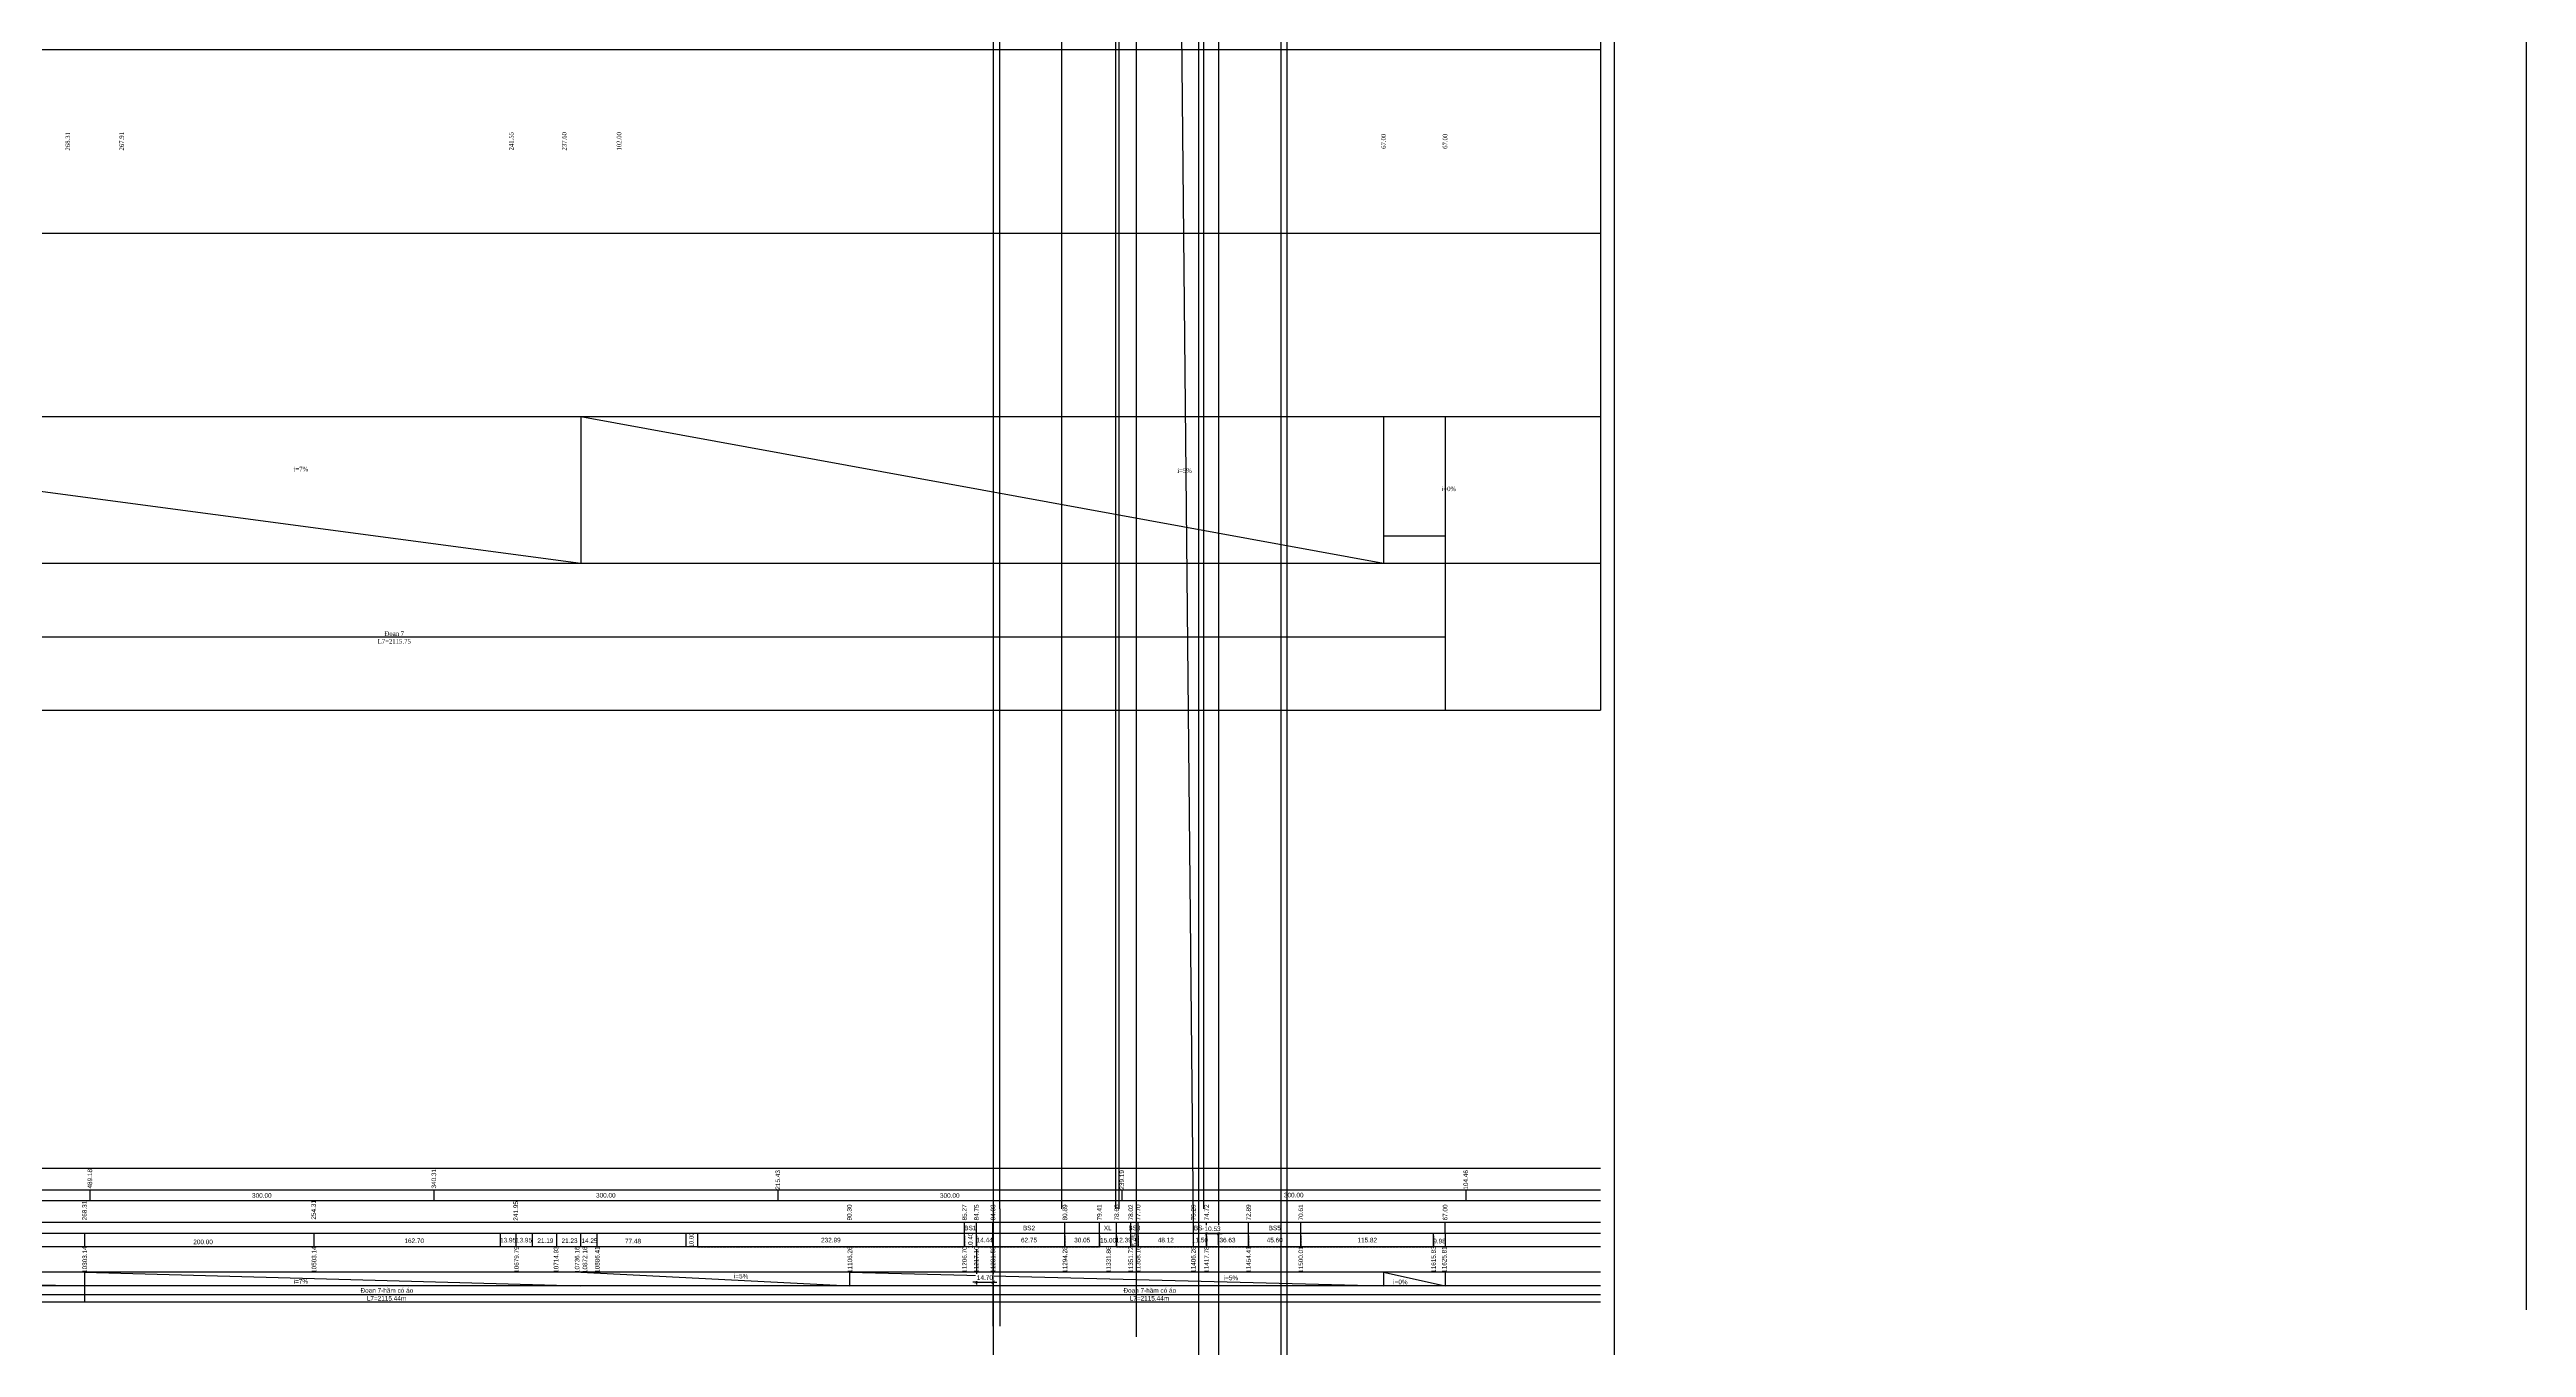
# Model space of a CAD drawing. Header units: inches. Extents: x 444671 to 463716, y 1783086 to 1794968.
# Drawn here: x 456937 to 459098, y 1785619 to 1786750 of the extents above; entities that cross this region are included whole.
import ezdxf
from ezdxf.enums import TextEntityAlignment as Align

# ---------------------------------------------------------------- set-up
doc = ezdxf.new("R2010")
doc.units = ezdxf.units.IN
doc.header["$MEASUREMENT"] = 0
doc.linetypes.add('HIDDEN', pattern=[0.375, 0.25, -0.125])
for name, color, linetype in [('CONGTRINH', 2, 'Continuous'), ('Dong', 252, 'HIDDEN'), ('Khung_bang', 140, 'Continuous'), ('Text', 3, 'Continuous')]:
    doc.layers.add(name, color=color, linetype=linetype)
doc.styles.add('VNARIAL', font='')
doc.styles.add('Vntimeshx', font='vntime.shx', dxfattribs={"width": 0.8, "bigfont": 'vn1.shx'})
doc.styles.get('VNARIAL').set_extended_font_data('.VnArial')
doc.dimstyles.new('D2000', dxfattribs={"dimscale": 2, "dimtxt": 2, "dimasz": 1.5, "dimexe": 1, "dimexo": 1, "dimgap": 1, "dimtad": 1, "dimzin": 1, "dimdsep": 46, "dimtxsty": 'VNARIAL', "dimblk": 'ARCHTICK', "dimcen": 1.5, "dimdle": 1, "dimclrd": 140, "dimclre": 140, "dimclrt": 3, "dimadec": 0, "dimazin": 3, "dimtfac": 1, "dimtix": 1, "dimtmove": 2, "dimatfit": 3, "dimfxl": 0, "dimtolj": 1, "dimtzin": 0, "dimarcsym": 0})

# ---------------------------------------------------------------- blocks, each defined once
blk = doc.blocks.new('*D116')
at = {"layer": 'Defpoints', "color": 0, "transparency": 16777216}
for p in [(457745.7, 1785715.8), (457760.2, 1785715.8), (457760.2, 1785706.2)]:
    blk.add_point(p, dxfattribs=at)
at = {"layer": 'Dong', "color": 140, "lineweight": -2, "transparency": 16777216}
for p, q in [((457745.7, 1785715.8), (457745.7, 1785706.2)), ((457760.2, 1785715.8), (457760.2, 1785706.2)), ((457745.7, 1785706.2), (457760.2, 1785706.2))]:
    blk.add_line(p, q, dxfattribs=at)
at = {"layer": 'Dong', "color": 3, "transparency": 16777216, "insert": (457753, 1785712.2), "char_height": 4, "attachment_point": 5, "style": 'VNARIAL'}
blk.add_mtext('\\A1;14.44', dxfattribs=at)
blk = doc.blocks.new('_None')
blk = doc.blocks.new('*D119')
at = {"layer": 'Defpoints', "color": 0, "transparency": 16777216}
for p in [(457760.2, 1785715.8), (457822.9, 1785715.8), (457822.9, 1785706.2)]:
    blk.add_point(p, dxfattribs=at)
at = {"layer": 'Dong', "color": 140, "lineweight": -2, "transparency": 16777216}
for p, q in [((457760.2, 1785715.8), (457760.2, 1785706.2)), ((457822.9, 1785715.8), (457822.9, 1785706.2)), ((457760.2, 1785706.2), (457822.9, 1785706.2))]:
    blk.add_line(p, q, dxfattribs=at)
at = {"layer": 'Dong', "color": 1, "transparency": 16777216, "insert": (457791.6, 1785712.2), "char_height": 4, "attachment_point": 5, "style": 'VNARIAL'}
blk.add_mtext('\\A1;62.75', dxfattribs=at)
blk = doc.blocks.new('*D120')
at = {"layer": 'Defpoints', "color": 0, "transparency": 16777216}
for p in [(457822.9, 1785715.8), (457853, 1785715.8), (457853, 1785706.2)]:
    blk.add_point(p, dxfattribs=at)
at = {"layer": 'Dong', "color": 140, "lineweight": -2, "transparency": 16777216}
for p, q in [((457822.9, 1785715.8), (457822.9, 1785706.2)), ((457853, 1785715.8), (457853, 1785706.2)), ((457822.9, 1785706.2), (457853, 1785706.2))]:
    blk.add_line(p, q, dxfattribs=at)
at = {"layer": 'Dong', "color": 3, "transparency": 16777216, "insert": (457838, 1785712.2), "char_height": 4, "attachment_point": 5, "style": 'VNARIAL'}
blk.add_mtext('\\A1;30.05', dxfattribs=at)
blk = doc.blocks.new('*D121')
at = {"layer": 'Defpoints', "color": 0, "transparency": 16777216}
for p in [(457868, 1785715.8), (457880.4, 1785715.8), (457880.4, 1785706.2)]:
    blk.add_point(p, dxfattribs=at)
at = {"layer": 'Dong', "color": 140, "lineweight": -2, "transparency": 16777216}
for p, q in [((457868, 1785715.8), (457868, 1785706.2)), ((457880.4, 1785715.8), (457880.4, 1785706.2)), ((457868, 1785706.2), (457880.4, 1785706.2))]:
    blk.add_line(p, q, dxfattribs=at)
at = {"layer": 'Dong', "color": 3, "transparency": 16777216, "insert": (457874.2, 1785712.2), "char_height": 4, "attachment_point": 5, "style": 'VNARIAL'}
blk.add_mtext('\\A1;12.39', dxfattribs=at)
blk = doc.blocks.new('*D122')
at = {"layer": 'Defpoints', "color": 0, "transparency": 16777216}
for p in [(457886.8, 1785715.8), (457934.9, 1785715.8), (457934.9, 1785706.2)]:
    blk.add_point(p, dxfattribs=at)
at = {"layer": 'Dong', "color": 140, "lineweight": -2, "transparency": 16777216}
for p, q in [((457886.8, 1785715.8), (457886.8, 1785706.2)), ((457934.9, 1785715.8), (457934.9, 1785706.2)), ((457886.8, 1785706.2), (457934.9, 1785706.2))]:
    blk.add_line(p, q, dxfattribs=at)
at = {"layer": 'Dong', "color": 3, "transparency": 16777216, "insert": (457910.9, 1785712.2), "char_height": 4, "attachment_point": 5, "style": 'VNARIAL'}
blk.add_mtext('\\A1;48.12', dxfattribs=at)
blk = doc.blocks.new('*D123')
at = {"layer": 'Defpoints', "color": 0, "linetype": 'ByBlock', "transparency": 16777216}
for p in [(457934.9, 1785715.8), (457946.4, 1785715.8), (457946.4, 1785706.2)]:
    blk.add_point(p, dxfattribs=at)
at = {"layer": 'Text', "color": 140, "linetype": 'ByBlock', "lineweight": -2, "transparency": 16777216}
for p, q in [((457934.9, 1785715.8), (457934.9, 1785706.2)), ((457946.4, 1785715.8), (457946.4, 1785706.2)), ((457934.9, 1785706.2), (457946.4, 1785706.2))]:
    blk.add_line(p, q, dxfattribs=at)
at = {"layer": 'Text', "color": 1, "linetype": 'ByBlock', "transparency": 16777216, "insert": (457940.7, 1785712.2), "char_height": 4, "attachment_point": 5, "style": 'VNARIAL'}
blk.add_mtext('\\A1;11.50', dxfattribs=at)
blk = doc.blocks.new('*D124')
at = {"layer": 'Defpoints', "color": 0, "transparency": 16777216}
for p in [(457946.4, 1785715.8), (457983.1, 1785715.8), (457983.1, 1785706.2)]:
    blk.add_point(p, dxfattribs=at)
at = {"layer": 'Dong', "color": 140, "lineweight": -2, "transparency": 16777216}
for p, q in [((457946.4, 1785715.8), (457946.4, 1785706.2)), ((457983.1, 1785715.8), (457983.1, 1785706.2)), ((457946.4, 1785706.2), (457983.1, 1785706.2))]:
    blk.add_line(p, q, dxfattribs=at)
at = {"layer": 'Dong', "color": 3, "transparency": 16777216, "insert": (457964.7, 1785712.2), "char_height": 4, "attachment_point": 5, "style": 'VNARIAL'}
blk.add_mtext('\\A1;36.63', dxfattribs=at)
blk = doc.blocks.new('*D125')
at = {"layer": 'Defpoints', "color": 0, "transparency": 16777216}
for p in [(457983.1, 1785715.8), (458028.7, 1785715.8), (458028.7, 1785706.2)]:
    blk.add_point(p, dxfattribs=at)
at = {"layer": 'Dong', "color": 140, "lineweight": -2, "transparency": 16777216}
for p, q in [((457983.1, 1785715.8), (457983.1, 1785706.2)), ((458028.7, 1785715.8), (458028.7, 1785706.2)), ((457983.1, 1785706.2), (458028.7, 1785706.2))]:
    blk.add_line(p, q, dxfattribs=at)
at = {"layer": 'Dong', "color": 1, "transparency": 16777216, "insert": (458005.9, 1785712.2), "char_height": 4, "attachment_point": 5, "style": 'VNARIAL'}
blk.add_mtext('\\A1;45.60', dxfattribs=at)
blk = doc.blocks.new('*D126')
at = {"layer": 'Defpoints', "color": 0, "transparency": 16777216}
for p in [(458028.7, 1785715.8), (458144.5, 1785715.8), (458144.5, 1785706.2)]:
    blk.add_point(p, dxfattribs=at)
at = {"layer": 'Dong', "color": 140, "lineweight": -2, "transparency": 16777216}
for p, q in [((458028.7, 1785715.8), (458028.7, 1785706.2)), ((458144.5, 1785715.8), (458144.5, 1785706.2)), ((458028.7, 1785706.2), (458144.5, 1785706.2))]:
    blk.add_line(p, q, dxfattribs=at)
at = {"layer": 'Dong', "color": 3, "transparency": 16777216, "insert": (458086.6, 1785712.2), "char_height": 4, "attachment_point": 5, "style": 'VNARIAL'}
blk.add_mtext('\\A1;115.82', dxfattribs=at)
blk = doc.blocks.new('*D127')
at = {"layer": 'Defpoints', "color": 0, "transparency": 16777216}
for p in [(457502.4, 1785715.8), (457735.3, 1785715.8), (457735.3, 1785706.2)]:
    blk.add_point(p, dxfattribs=at)
at = {"layer": 'Dong', "color": 140, "lineweight": -2, "transparency": 16777216}
for p, q in [((457502.4, 1785715.8), (457502.4, 1785706.2)), ((457735.3, 1785715.8), (457735.3, 1785706.2)), ((457502.4, 1785706.2), (457735.3, 1785706.2))]:
    blk.add_line(p, q, dxfattribs=at)
at = {"layer": 'Dong', "color": 3, "transparency": 16777216, "insert": (457618.8, 1785712.2), "char_height": 4, "attachment_point": 5, "style": 'VNARIAL'}
blk.add_mtext('\\A1;232.99', dxfattribs=at)
blk = doc.blocks.new('_ArchTick')
at = {"color": 0, "linetype": 'ByBlock', "const_width": 0.15}
blk.add_lwpolyline([(-0.5, -0.5), (0.5, 0.5)], dxfattribs=at)
blk = doc.blocks.new('*D153')
at = {"layer": 'Defpoints', "color": 0, "transparency": 16777216}
for p in [(457745.7, 1785706.2), (457760.4, 1785706.2)]:
    blk.add_point(p, dxfattribs=at)
at = {"layer": 'Khung_bang', "color": 140, "lineweight": -2, "transparency": 16777216}
for p, q in [((457745.7, 1785704.2), (457745.7, 1785673.5)), ((457760.4, 1785704.2), (457760.4, 1785673.5)), ((457745.7, 1785675.5), (457742.7, 1785675.5)), ((457745.7, 1785675.5), (457760.4, 1785675.5)), ((457760.4, 1785675.5), (457763.4, 1785675.5))]:
    blk.add_line(p, q, dxfattribs=at)
at = {"layer": 'Khung_bang', "color": 140, "lineweight": -2, "transparency": 16777216, "xscale": 3, "yscale": 3, "zscale": 3}
blk.add_blockref('_ArchTick', (457745.7, 1785675.5), dxfattribs=at)
at = {"layer": 'Khung_bang', "color": 140, "lineweight": -2, "transparency": 16777216, "xscale": 3, "yscale": 3, "zscale": 3, "rotation": 180}
blk.add_blockref('_ArchTick', (457760.4, 1785675.5), dxfattribs=at)
at = {"layer": 'Khung_bang', "color": 3, "transparency": 16777216, "insert": (457753.1, 1785679.5), "char_height": 4, "attachment_point": 5, "style": 'VNARIAL', "bg_fill": 3, "box_fill_scale": 1.25, "bg_fill_color": 256, "bg_fill_true_color": 13158600, "bg_fill_transparency": 0}
blk.add_mtext('\\A1;14.70', dxfattribs=at)
at = {"layer": 'Defpoints', "color": 0, "transparency": 16777216}
blk.add_point((457760.4, 1785675.5), dxfattribs=at)
blk = doc.blocks.new('*D154')
at = {"layer": 'Defpoints', "color": 0, "transparency": 16777216}
for p in [(457946.4, 1785706.2), (457957, 1785706.2)]:
    blk.add_point(p, dxfattribs=at)
at = {"layer": 'Khung_bang', "color": 140, "lineweight": -2, "transparency": 16777216}
for p, q in [((457946.4, 1785717.9), (457943.4, 1785717.9)), ((457946.4, 1785708.2), (457946.4, 1785719.9)), ((457946.4, 1785717.9), (457957, 1785717.9)), ((457957, 1785708.2), (457957, 1785719.9)), ((457957, 1785717.9), (457960, 1785717.9))]:
    blk.add_line(p, q, dxfattribs=at)
at = {"layer": 'Khung_bang', "color": 140, "lineweight": -2, "transparency": 16777216, "xscale": 3, "yscale": 3, "zscale": 3}
blk.add_blockref('_ArchTick', (457946.4, 1785717.9), dxfattribs=at)
at = {"layer": 'Khung_bang', "color": 140, "lineweight": -2, "transparency": 16777216, "xscale": 3, "yscale": 3, "zscale": 3, "rotation": 180}
blk.add_blockref('_ArchTick', (457957, 1785717.9), dxfattribs=at)
at = {"layer": 'Khung_bang', "color": 3, "transparency": 16777216, "insert": (457951.7, 1785722), "char_height": 4, "attachment_point": 5, "style": 'VNARIAL', "bg_fill": 3, "box_fill_scale": 1.25, "bg_fill_color": 256, "bg_fill_true_color": 13158600, "bg_fill_transparency": 0}
blk.add_mtext('\\A1;10.53', dxfattribs=at)
at = {"layer": 'Defpoints', "color": 0, "transparency": 16777216}
blk.add_point((457957, 1785717.9), dxfattribs=at)

msp = doc.modelspace()

# ---------------------------------------------------------------- linework, layer by layer
at = {"layer": 'CONGTRINH', "linetype": 'ByBlock'}
for points in [[(456440.1145, 1786430.3548), (457400.8161, 1786302.3548)], [(457400.8161, 1786430.3548), (458100.8161, 1786302.3548)], [(458100.8161, 1786326.3548), (458154.4703, 1786326.3548)], [(456420.1145, 1786238.3548), (458154.4703, 1786238.3548)]]:
    msp.add_lwpolyline(points, dxfattribs=at)
at = {"layer": 'Khung_bang', "color": 40, "true_color": 0xf8d731}
for p, q in [((457766.1793, 1785739.5008), (457766.1793, 1787377.7834)), ((457867.1793, 1785739.5008), (457867.1793, 1787377.7834)), ((457870.1793, 1785739.5008), (457870.1793, 1787377.7834)), ((457944.1793, 1785739.5008), (457944.1793, 1787377.7834))]:
    msp.add_line(p, q, dxfattribs=at)
at = {"layer": 'Khung_bang', "color": 6}
for p, q in [((457820.1793, 1785739.5008), (457820.1793, 1787377.7834)), ((457760.4386, 1787122.4011), (457760.4386, 1785159.7388)), ((457885.08, 1787118.6856), (457885.08, 1785627.8548))]:
    msp.add_line(p, q, dxfattribs=at)
at = {"layer": 'Khung_bang', "linetype": 'ByBlock'}
for p, q in [((458289.9137, 1787121.7472), (458289.9137, 1786174.3684)), ((456972.4938, 1785755.6993), (456972.4938, 1785746.3211)), ((457272.4938, 1785755.6993), (457272.4938, 1785746.3211)), ((457572.4938, 1785755.6993), (457572.4938, 1785746.3211)), ((457872.4938, 1785755.6993), (457872.4938, 1785746.3211)), ((458172.4938, 1785755.6993), (458172.4938, 1785746.3211))]:
    msp.add_line(p, q, dxfattribs=at)
at = {"layer": 'Khung_bang'}
for p, q in [((457956.9583, 1787112.5593), (457956.9583, 1785124.9852)), ((458011.2974, 1787111.9186), (458011.2974, 1784987.1127)), ((458016.5974, 1787111.9186), (458016.5974, 1784987.1127))]:
    msp.add_line(p, q, dxfattribs=at)
at = {"layer": 'Khung_bang', "ltscale": 29}
for p, q in [((458289.9137, 1785774.6993), (456281.0202, 1785774.6993)), ((458289.9137, 1785755.6993), (456313.2077, 1785755.6993)), ((458289.9137, 1785746.3211), (456313.2077, 1785746.3211)), ((458289.9137, 1785727.5872), (456281.0202, 1785727.5872)), ((458289.9137, 1785717.914), (456281.0202, 1785717.914)), ((456967.7885, 1785717.914), (456967.7885, 1785706.1944)), ((457167.7885, 1785717.914), (457167.7885, 1785706.1944)), ((457344.4345, 1785706.1944), (457344.4345, 1785717.914)), ((457379.6861, 1785706.1944), (457379.6861, 1785717.914)), ((457400.8161, 1785706.1944), (457400.8161, 1785717.914)), ((457415.0661, 1785706.1944), (457415.0661, 1785717.914)), ((457492.3535, 1785717.914), (457492.3535, 1785706.1944)), ((457502.3535, 1785717.914), (457502.3535, 1785706.1944)), ((457735.344, 1785706.1944), (457735.344, 1785727.5872)), ((457745.7414, 1785706.1944), (457745.7414, 1785727.5872)), ((457760.1793, 1785706.1944), (457760.1793, 1785727.5872)), ((457822.929, 1785706.1944), (457822.929, 1785727.5872)), ((457852.9769, 1785706.1944), (457852.9769, 1785727.5872)), ((457867.9769, 1785706.1944), (457867.9769, 1785727.5872)), ((457880.3662, 1785706.1944), (457880.3662, 1785727.5872)), ((457886.8126, 1785706.1944), (457886.8126, 1785727.5872)), ((457934.9303, 1785706.1944), (457934.9303, 1785727.5872)), ((457946.4303, 1785706.1944), (457946.4303, 1785727.5872)), ((457983.0564, 1785706.1944), (457983.0564, 1785727.5872)), ((458028.6603, 1785706.1944), (458028.6603, 1785727.5872)), ((458144.4769, 1785706.1944), (458144.4769, 1785717.914)), ((458154.4703, 1785717.914), (458154.4703, 1785727.5872)), ((458154.4703, 1785717.914), (458154.4703, 1785706.1944)), ((458289.9137, 1785706.1944), (456281.0202, 1785706.1944)), ((458289.9137, 1785706.1944), (456313.2077, 1785706.1944)), ((458289.9137, 1785684.1944), (456281.0202, 1785684.1944)), ((458289.9137, 1785672.1944), (456281.0202, 1785672.1944)), ((458289.9137, 1785672.1944), (456313.2077, 1785672.1944)), ((457634.9077, 1785684.1944), (457634.9077, 1785672.1944)), ((458100.8161, 1785684.2101), (458100.8161, 1785672.2101)), ((458154.4703, 1785684.1944), (458154.4703, 1785672.1944)), ((458289.9137, 1785658.1944), (456281.0202, 1785658.1944))]:
    msp.add_line(p, q, dxfattribs=at)
at = {"layer": 'Khung_bang', "linetype": 'ByBlock'}
for points in [[(446139.7357, 1786750.3548), (458289.9137, 1786750.3548)], [(446139.7357, 1786590.3548), (458289.9137, 1786590.3548)], [(446139.7357, 1786430.3548), (458289.9137, 1786430.3548)], [(446139.7357, 1786302.3548), (458289.9137, 1786302.3548)], [(446139.7357, 1786174.3548), (458289.9137, 1786174.3548)]]:
    msp.add_lwpolyline(points, dxfattribs=at)
at = {"layer": 'Khung_bang', "ltscale": 29}
for points in [[(457330.4845, 1785717.914), (457330.4845, 1785706.1944)], [(457358.3845, 1785717.914), (457358.3845, 1785706.1944)], [(456967.7885, 1785684.1944), (456967.7885, 1785658.1944)]]:
    msp.add_lwpolyline(points, dxfattribs=at)
at = {"layer": 'Text', "color": 3}
for p, q in [((459097.6261, 1785651.5008), (459097.6261, 1789683.0631)), ((458302.0269, 1787278.3548), (458302.0269, 1785285.1723)), ((456440.1145, 1785684.1944), (456967.7946, 1785672.1944)), ((456967.7885, 1785684.1944), (457400.8161, 1785672.1944)), ((457400.8161, 1785684.2101), (457634.9077, 1785672.1944)), ((457634.9077, 1785684.1944), (458100.8161, 1785672.2101)), ((458100.8161, 1785684.1944), (458154.4703, 1785672.1944))]:
    msp.add_line(p, q, dxfattribs=at)
at = {"layer": 'Text', "color": 2, "linetype": 'ByBlock'}
for points in [[(457400.8161, 1786430.3548), (457400.8161, 1786302.3548)], [(458100.8161, 1786430.3548), (458100.8161, 1786302.3548)], [(458154.4703, 1786430.3548), (458154.4703, 1786174.3548)]]:
    msp.add_lwpolyline(points, dxfattribs=at)
at = {"layer": 'Text', "color": 3, "elevation": 0.0311}
msp.add_lwpolyline([(456420.8152, 1785664.8825), (458289.9137, 1785664.8825)], dxfattribs=at)

# ---------------------------------------------------------------- texts
at = {"layer": 'Text', "linetype": 'ByBlock'}
for s, style, width, p in [('268.31', 'Vntimeshx', 0.8, (456953.2116, 1786670.3548)), ('267.91', 'Vntimeshx', 0.8, (457000.1812, 1786670.3548)), ('241.55', 'Vntimeshx', 0.8, (457340.0056, 1786670.4501)), ('237.60', 'Vntimeshx', 0.8, (457386.2061, 1786670.3548)), ('102.00', 'Vntimeshx', 0.8, (457434.0718, 1786670.3548)), ('67.00', 'Vntimeshx', 0.8, (458100.8161, 1786670.3548)), ('67.00', 'Vntimeshx', 0.8, (458154.4703, 1786670.3548)), ('10303.14', 'VNARIAL', 0.95, (456968.0089, 1785695.1184)), ('10503.14', 'VNARIAL', 0.95, (457168.0089, 1785695.1184)), ('10679.79', 'VNARIAL', 0.95, (457344.5944, 1785695.1658)), ('10714.93', 'VNARIAL', 0.95, (457379.093, 1785695.1658)), ('10736.16', 'VNARIAL', 0.95, (457397.4686, 1785695.0116)), ('10872.16', 'VNARIAL', 0.95, (457404.2677, 1785695.0116)), ('10886.41', 'VNARIAL', 0.95, (457415.038, 1785695.1658)), ('11106.26', 'VNARIAL', 0.95, (457635.3531, 1785695.0498)), ('11625.81', 'VNARIAL', 0.95, (458153.7684, 1785695.1915))]:
    msp.add_text(s, height=4, rotation=90, dxfattribs=dict(at, style=style, width=width)).set_placement(p, align=Align.MIDDLE_CENTER)
at = {"layer": 'Text', "linetype": 'ByBlock', "style": 'Vntimeshx', "width": 0.8}
for s, p in [('i=7%%%', (457156.5173, 1786384.5321)), ('i=5%%%', (457927.2955, 1786383.1928)), ('i=0%%%', (458157.7147, 1786367.3028))]:
    msp.add_text(s, height=4, dxfattribs=at).set_placement(p, align=Align.MIDDLE_CENTER)
at = {"layer": 'Text', "linetype": 'ByBlock', "style": 'VNARIAL'}
for s, height, p in [('489.18', 4, (456972.4938, 1785765.6768)), ('340.31', 4, (457272.4938, 1785765.6768)), ('215.43', 4, (457572.4938, 1785764.6768)), ('239.19', 4, (457872.4938, 1785764.6768)), ('104.46', 4, (458172.4938, 1785764.6768)), ('268.31', 4, (456967.7656, 1785737.9587)), ('254.31', 4, (457167.6256, 1785738.5665)), ('241.95', 4, (457343.9082, 1785737.6388)), ('67.00', 4, (458154.4703, 1785736.2977)), ('10.00', 3.8, (457497.1387, 1785712.3012))]:
    msp.add_text(s, height=height, rotation=90, dxfattribs=at).set_placement(p, align=Align.MIDDLE_CENTER)
for s, p in [('300.00', (457122.4938, 1785751.1349)), ('300.00', (457422.4938, 1785751.3064)), ('300.00', (457722.4938, 1785751.0974)), ('300.00', (458022.4938, 1785751.463)), ('200.00', (457071.2165, 1785710.5908)), ('162.70', (457255.392, 1785711.5859)), ('13.95', (457337.246, 1785712.1397)), ('13.95', (457351.124, 1785712.1397)), ('21.19', (457369.7851, 1785711.6774)), ('21.23', (457390.8496, 1785711.6774)), ('14.25', (457408.2568, 1785711.6774)), ('77.48', (457446.2226, 1785711.3135)), ('9.98', (458149.6239, 1785711.3655)), ('i=7%%%', (457156.5173, 1785676.1663)), ('i=5%%%', (457540.5346, 1785680.7231)), ('i=5%%%', (457967.7233, 1785679.1967)), ('i=0%%%', (458115.4916, 1785675.678))]:
    msp.add_text(s, height=4, dxfattribs=at).set_placement(p, align=Align.MIDDLE_CENTER)
at = {"layer": 'Text', "color": 1, "linetype": 'ByBlock', "style": 'VNARIAL'}
for s, p in [('90.30', (457634.9077, 1785736.2977)), ('85.27', (457735.344, 1785736.2977)), ('84.75', (457745.7414, 1785736.2977)), ('84.03', (457760.1793, 1785736.2977)), ('80.89', (457822.929, 1785736.2977)), ('79.41', (457852.9769, 1785736.2977)), ('78.66', (457867.9769, 1785736.2977)), ('78.02', (457880.3662, 1785736.2977)), ('77.70', (457886.8126, 1785736.2977)), ('75.29', (457934.9303, 1785736.2977)), ('74.72', (457946.4303, 1785736.2977)), ('72.89', (457983.0564, 1785736.2977)), ('70.61', (458028.6603, 1785736.2977)), ('10.40', (457740.3936, 1785711.8455)), ('6.45', (457883.4049, 1785711.8455))]:
    msp.add_text(s, height=4, rotation=90, dxfattribs=at).set_placement(p, align=Align.MIDDLE_CENTER)
at = {"layer": 'Text', "color": 1, "ltscale": 29, "style": 'VNARIAL'}
for s, p in [('BS1', (457740.4221, 1785722.7506)), ('BS2', (457791.6048, 1785722.7506)), ('XL', (457860.261, 1785722.7506)), ('BS3', (457883.5121, 1785722.7506)), ('BS4', (457940.731, 1785722.7506)), ('BS5', (458005.909, 1785722.7506))]:
    msp.add_text(s, height=4, dxfattribs=at).set_placement(p, align=Align.MIDDLE_CENTER)
at = {"layer": 'Text', "color": 1, "linetype": 'ByBlock', "style": 'VNARIAL'}
msp.add_text('15.00', height=4, dxfattribs=at).set_placement((457860.5915, 1785712.0542), align=Align.MIDDLE_CENTER)
at = {"layer": 'Text', "color": 2, "linetype": 'ByBlock', "style": 'VNARIAL', "width": 0.95}
for s, p in [('11206.70', (457735.316, 1785695.1658)), ('11217.10', (457745.7133, 1785695.1658)), ('11231.53', (457760.1513, 1785695.1658)), ('11294.28', (457822.9009, 1785695.1658)), ('11351.72', (457880.3381, 1785695.1658)), ('11358.16', (457886.7845, 1785695.1658)), ('11406.28', (457934.9022, 1785695.1658)), ('11417.78', (457946.4022, 1785695.1658)), ('11454.41', (457983.0283, 1785695.1658)), ('11500.01', (458028.6322, 1785695.1658)), ('11615.83', (458144.4488, 1785695.1658))]:
    msp.add_text(s, height=4, rotation=90, dxfattribs=at).set_placement(p, align=Align.MIDDLE_CENTER)
at = {"layer": 'Text', "color": 1, "linetype": 'ByBlock', "style": 'VNARIAL', "width": 0.95}
msp.add_text('11331.86', height=4, rotation=90, dxfattribs=at).set_placement((457860.9515, 1785695.0498), align=Align.MIDDLE_CENTER)
at = {"layer": 'Text', "color": 3, "style": 'VNARIAL'}
for s, p in [('§o¹n 7-hÇm cã ¸o', (457208.5578, 1785666.2902, 0.0311)), ('§o¹n 7-hÇm cã ¸o', (457873.9421, 1785666.2902, 0.0311)), ('L7=2115.44m', (457214.0612, 1785659.4331, 0.0311)), ('L7=2115.44m', (457879.4455, 1785659.4331, 0.0311))]:
    msp.add_text(s, height=4, dxfattribs=at).set_placement(p)
at = {"layer": 'Text', "linetype": 'ByBlock', "insert": (457237.9864, 1786237.6674), "char_height": 4, "attachment_point": 5, "style": 'Vntimeshx'}
msp.add_mtext('\\A1;{\\Fvntime|c0;\\C3;§o¹n 7\\PL7=2115.75}', dxfattribs=at)

# ---------------------------------------------------------------- dimensions: what is measured, and where the dimension line sits
at = {"layer": 'Dong'}
for base, p1, p2, override, picture, middle in [((457735.344, 1785706.1944), (457502.3535, 1785715.8146), (457735.344, 1785715.8146), {"dimasz": 0, "dimexe": 0, "dimexo": 0, "dimgap": 2, "dimblk1": 'None', "dimblk2": 'None', "dimsah": 1, "dimdle": 0}, '*D127', (457618.8488, 1785712.2381)), ((457760.1793, 1785706.1944), (457745.7414, 1785715.8146), (457760.1793, 1785715.8146), {"dimasz": 0, "dimexe": 0, "dimexo": 0, "dimgap": 2, "dimblk1": 'None', "dimblk2": 'None', "dimsah": 1, "dimdle": 0}, '*D116', (457752.9604, 1785712.2026)), ((457822.929, 1785706.1944), (457760.1793, 1785715.8146), (457822.929, 1785715.8146), {"dimasz": 0, "dimexe": 0, "dimexo": 0, "dimgap": 2, "dimblk1": 'None', "dimblk2": 'None', "dimsah": 1, "dimdle": 0, "dimclrt": 1}, '*D119', (457791.5542, 1785712.2367)), ((457852.9769, 1785706.1944), (457822.929, 1785715.8146), (457852.9769, 1785715.8146), {"dimasz": 0, "dimexe": 0, "dimexo": 0, "dimgap": 2, "dimblk1": 'None', "dimblk2": 'None', "dimsah": 1, "dimdle": 0}, '*D120', (457837.9529, 1785712.2381)), ((457880.3662, 1785706.1944), (457867.9769, 1785715.8146), (457880.3662, 1785715.8146), {"dimasz": 0, "dimexe": 0, "dimexo": 0, "dimgap": 2, "dimblk1": 'None', "dimblk2": 'None', "dimsah": 1, "dimdle": 0}, '*D121', (457874.1715, 1785712.2381)), ((457934.9303, 1785706.1944), (457886.8126, 1785715.8146), (457934.9303, 1785715.8146), {"dimasz": 0, "dimexe": 0, "dimexo": 0, "dimgap": 2, "dimblk1": 'None', "dimblk2": 'None', "dimsah": 1, "dimdle": 0}, '*D122', (457910.8715, 1785712.2367)), ((457983.0564, 1785706.1944), (457946.4303, 1785715.8146), (457983.0564, 1785715.8146), {"dimasz": 0, "dimexe": 0, "dimexo": 0, "dimgap": 2, "dimblk1": 'None', "dimblk2": 'None', "dimsah": 1, "dimdle": 0}, '*D124', (457964.7433, 1785712.2381)), ((458028.6603, 1785706.1944), (457983.0564, 1785715.8146), (458028.6603, 1785715.8146), {"dimasz": 0, "dimexe": 0, "dimexo": 0, "dimgap": 2, "dimblk1": 'None', "dimblk2": 'None', "dimsah": 1, "dimdle": 0, "dimclrt": 1}, '*D125', (458005.8584, 1785712.2367)), ((458144.4769, 1785706.1944), (458028.6603, 1785715.8146), (458144.4769, 1785715.8146), {"dimasz": 0, "dimexe": 0, "dimexo": 0, "dimgap": 2, "dimblk1": 'None', "dimblk2": 'None', "dimsah": 1, "dimdle": 0}, '*D126', (458086.5686, 1785712.2367))]:
    dim = msp.add_linear_dim(base=base, p1=p1, p2=p2, dimstyle='D2000', override=override, dxfattribs=at)
    dim.commit()
    dim.dimension.update_dxf_attribs({"geometry": picture, "text_midpoint": middle})
at = {"layer": 'Text', "color": 1, "linetype": 'ByBlock'}
dim = msp.add_linear_dim(base=(457946.4303, 1785706.1944), p1=(457934.9303, 1785715.8146), p2=(457946.4303, 1785715.8146), dimstyle='D2000', override={"dimasz": 0, "dimexe": 0, "dimexo": 0, "dimgap": 2, "dimblk1": 'None', "dimblk2": 'None', "dimsah": 1, "dimdle": 0, "dimclrt": 1}, dxfattribs=at)
dim.commit()
dim.dimension.update_dxf_attribs({"geometry": '*D123', "text_midpoint": (457940.6803, 1785712.2367)})

# ---------------------------------------------------------------- next in the draw order: dimensions: what is measured, and where the dimension line sits
at = {"layer": 'Khung_bang'}
for base, p1, p2, picture, middle in [((457956.9583, 1785717.914), (457946.4303, 1785706.1944), (457956.9583, 1785706.1944), '*D154', (457951.6943, 1785721.9576)), ((457760.4386, 1785675.5067), (457745.7414, 1785706.1944), (457760.4386, 1785706.1944), '*D153', (457753.09, 1785679.5477))]:
    dim = msp.add_linear_dim(base=base, p1=p1, p2=p2, dimstyle='D2000', override={"dimfxl": 0.5, "dimtfill": 1, "dimarcsym": 1}, dxfattribs=at)
    dim.commit()
    dim.dimension.update_dxf_attribs({"geometry": picture, "text_midpoint": middle})

# ---------------------------------------------------------------- next in the draw order: linework, layer by layer
for p, q in [((457934.9303, 1785727.5872), (457916.746, 1787596.9244)), ((457766.1793, 1785739.5008), (457766.1793, 1785637.0032)), ((457760.1793, 1785727.5872), (457760.1793, 1785637.0032))]:
    msp.add_line(p, q, dxfattribs=at)
at = {"layer": 'Khung_bang', "color": 6}
msp.add_line((457939.4938, 1787113.8548), (457939.4938, 1785258.3548), dxfattribs=at)

doc.saveas('drawing.dxf')
